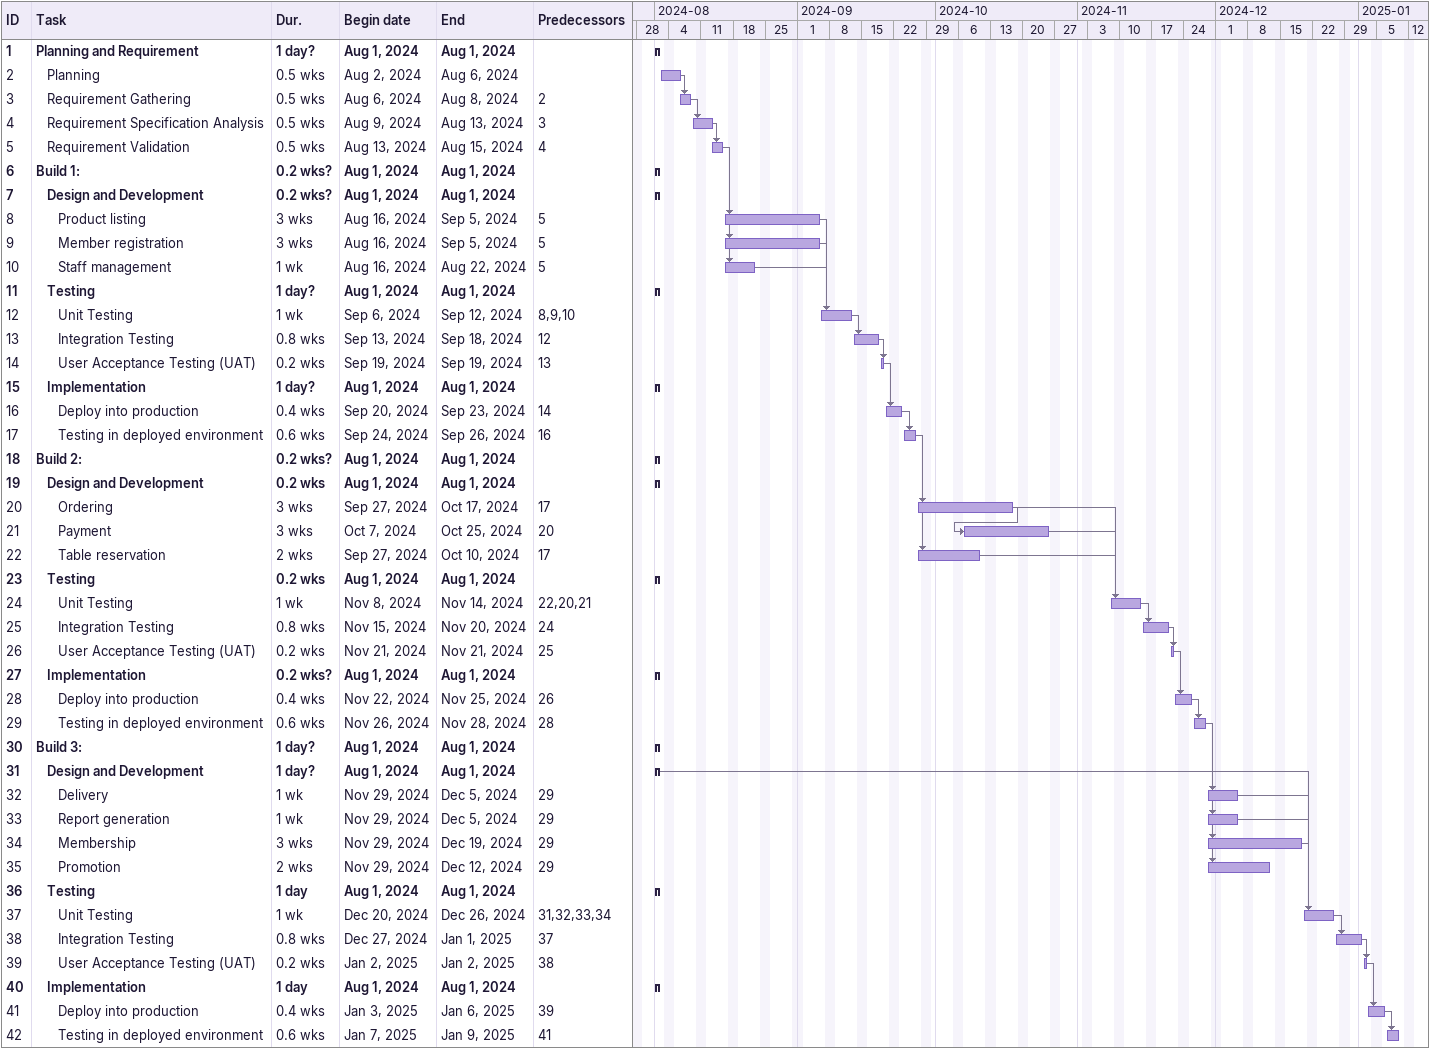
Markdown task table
| ID | Level | Task | Duration | Start | Finish | Predecessors |
|---|---|---|---|---|---|---|
| 1 | 1 | **Planning and Requirement** | 1d? | 2024-08-01 | 2024-08-01 |  |
| 2 | 2 | Planning | 0.5w | 2024-08-02 | 2024-08-06 |  |
| 3 | 2 | Requirement Gathering | 0.5w | 2024-08-06 | 2024-08-08 | 2 |
| 4 | 2 | Requirement Specification Analysis | 0.5w | 2024-08-09 | 2024-08-13 | 3 |
| 5 | 2 | Requirement Validation | 0.5w | 2024-08-13 | 2024-08-15 | 4 |
| 6 | 1 | **Build 1:** | 0.2w? | 2024-08-01 | 2024-08-01 |  |
| 7 | 2 | **Design and Development** | 0.2w? | 2024-08-01 | 2024-08-01 |  |
| 8 | 3 | Product listing | 3w | 2024-08-16 | 2024-09-05 | 5 |
| 9 | 3 | Member registration | 3w | 2024-08-16 | 2024-09-05 | 5 |
| 10 | 3 | Staff management | 1w | 2024-08-16 | 2024-08-22 | 5 |
| 11 | 2 | **Testing** | 1d? | 2024-08-01 | 2024-08-01 |  |
| 12 | 3 | Unit Testing | 1w | 2024-09-06 | 2024-09-12 | 8, 9, 10 |
| 13 | 3 | Integration Testing | 0.8w | 2024-09-13 | 2024-09-18 | 12 |
| 14 | 3 | User Acceptance Testing (UAT) | 0.2w | 2024-09-19 | 2024-09-19 | 13 |
| 15 | 2 | **Implementation** | 1d? | 2024-08-01 | 2024-08-01 |  |
| 16 | 3 | Deploy into production | 0.4w | 2024-09-20 | 2024-09-23 | 14 |
| 17 | 3 | Testing in deployed environment | 0.6w | 2024-09-24 | 2024-09-26 | 16 |
| 18 | 1 | **Build 2:** | 0.2w? | 2024-08-01 | 2024-08-01 |  |
| 19 | 2 | **Design and Development** | 0.2w | 2024-08-01 | 2024-08-01 |  |
| 20 | 3 | Ordering | 3w | 2024-09-27 | 2024-10-17 | 17 |
| 21 | 3 | Payment | 3w | 2024-10-07 | 2024-10-25 | 20 |
| 22 | 3 | Table reservation | 2w | 2024-09-27 | 2024-10-10 | 17 |
| 23 | 2 | **Testing** | 0.2w | 2024-08-01 | 2024-08-01 |  |
| 24 | 3 | Unit Testing | 1w | 2024-11-08 | 2024-11-14 | 22, 20, 21 |
| 25 | 3 | Integration Testing | 0.8w | 2024-11-15 | 2024-11-20 | 24 |
| 26 | 3 | User Acceptance Testing (UAT) | 0.2w | 2024-11-21 | 2024-11-21 | 25 |
| 27 | 2 | **Implementation** | 0.2w? | 2024-08-01 | 2024-08-01 |  |
| 28 | 3 | Deploy into production | 0.4w | 2024-11-22 | 2024-11-25 | 26 |
| 29 | 3 | Testing in deployed environment | 0.6w | 2024-11-26 | 2024-11-28 | 28 |
| 30 | 1 | **Build 3:** | 1d? | 2024-08-01 | 2024-08-01 |  |
| 31 | 2 | **Design and Development** | 1d? | 2024-08-01 | 2024-08-01 |  |
| 32 | 3 | Delivery | 1w | 2024-11-29 | 2024-12-05 | 29 |
| 33 | 3 | Report generation | 1w | 2024-11-29 | 2024-12-05 | 29 |
| 34 | 3 | Membership | 3w | 2024-11-29 | 2024-12-19 | 29 |
| 35 | 3 | Promotion | 2w | 2024-11-29 | 2024-12-12 | 29 |
| 36 | 2 | **Testing** | 1d | 2024-08-01 | 2024-08-01 |  |
| 37 | 3 | Unit Testing | 1w | 2024-12-20 | 2024-12-26 | 31, 32, 33, 34 |
| 38 | 3 | Integration Testing | 0.8w | 2024-12-27 | 2025-01-01 | 37 |
| 39 | 3 | User Acceptance Testing (UAT) | 0.2w | 2025-01-02 | 2025-01-02 | 38 |
| 40 | 2 | **Implementation** | 1d | 2024-08-01 | 2024-08-01 |  |
| 41 | 3 | Deploy into production | 0.4w | 2025-01-03 | 2025-01-06 | 39 |
| 42 | 3 | Testing in deployed environment | 0.6w | 2025-01-07 | 2025-01-09 | 41 |
